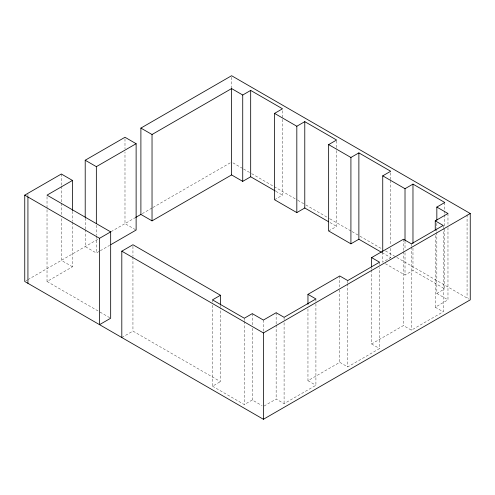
<?xml version="1.0" encoding="UTF-8"?>
<svg xmlns="http://www.w3.org/2000/svg" width="495" height="495" viewBox="0 0 495 495"><rect width="100%" height="100%" fill="white"/><g stroke="black" fill="none" stroke-linecap="round" stroke-linejoin="round"><path stroke-width="0.37" stroke-dasharray="2.48 1.86" d="M26.025 280.752L27.293 280.022M27.93 279.65L98.468 238.924M111.066 231.654L134.931 217.874M142.232 213.661L152.237 207.888M152.899 207.504L230.924 162.459M47.025 196.682L47.025 281.488L72.48 266.793L72.48 222.076M85.208 229.618L85.208 246.584L96.346 253.013L99.662 251.101M100.324 250.718L109.605 245.359M274.546 199.733L282.503 195.141L282.503 110.335M121.807 337.522L132.945 331.093L220.454 381.614L220.454 307.599M328.643 230.967L336.6 226.376L336.6 148.506M390.697 248.354L390.697 257.604L382.74 262.195L382.74 252.178M212.497 305.254L212.497 386.211L220.454 381.614M385.364 263.711L405.015 275.059L412.972 270.468L444.795 288.839L444.795 227.929M212.497 386.211L244.32 404.582L252.271 399.985L262.103 405.659M436.838 232.526L436.838 293.43L444.795 288.839M264.045 406.049L276.142 399.069L284.093 403.66L315.915 385.289L315.915 302.024M307.958 308.998L307.958 380.698L339.78 362.328L347.738 366.919L379.56 348.548L379.56 267.591M371.603 269.942L371.603 343.951L403.425 325.58L411.382 330.177L443.204 311.8L443.204 228.535M435.247 235.509L435.247 307.209L447.975 299.859L447.975 227.391M232.928 162.843L242.965 168.634M243.633 169.024L250.99 173.275M251.658 173.658L297.149 199.924M297.817 200.308L305.174 204.559M305.848 204.942L329.262 218.462M329.93 218.846L351.332 231.208M352.007 231.592L359.364 235.843M360.032 236.226L381.441 248.589M385.45 250.903L396.155 257.084M396.823 257.468L468.975 299.129M275.876 191.311L282.503 195.141M329.973 222.546L336.6 226.376M382.078 252.629L390.697 257.604M436.838 293.43L447.975 299.859M435.247 307.209L443.204 311.8M371.603 343.951L379.56 348.548M135.469 229.668L124.988 223.616L124.988 151.916M307.958 380.698L315.915 385.289M72.48 266.793L61.343 260.364L61.343 216.414M47.025 281.488L99.396 311.726M100.058 312.11L110.67 318.236M467.07 214.756L467.07 298.021M447.975 213.512L447.975 224.303M444.795 202.486L444.795 210.196M444.795 210.969L444.795 214.05M444.795 214.824L444.795 227.162M443.204 225.454L443.204 227.768M436.838 223.27L436.838 227.898M436.838 228.671L436.838 231.753M412.972 248.106L412.972 270.468M411.382 243.825L411.382 246.139M411.382 246.906L411.382 330.177M405.015 241.133L405.015 249.616M405.015 252.697L405.015 275.059M403.425 239.233L403.425 250.798M403.425 251.565L403.425 325.58M390.697 172.798L390.697 179.735M390.697 180.508L390.697 245.273M379.56 262.195L379.56 264.509M371.603 267.628L371.603 269.169M347.738 280.566L347.738 282.88M347.738 283.654L347.738 366.919M339.78 275.975L339.78 286.772M339.78 289.853L339.78 362.328M336.6 140.797L336.6 147.733M315.915 298.943L315.915 301.251M284.093 317.314L284.093 319.628M284.093 322.709L284.093 403.66M276.142 312.722L276.142 324.287M276.142 325.054L276.142 399.069M263.408 320.067L263.408 331.631M252.271 313.638L252.271 325.203M252.271 328.284L252.271 399.985M244.32 318.229L244.32 320.543M244.32 321.317L244.32 404.582M231.592 77.263L231.592 88.061M220.454 305.291L220.454 306.832M212.497 299.859L212.497 302.173M132.945 246.287L132.945 256.311M132.945 257.078L132.945 331.093M124.988 138.81L124.988 148.834M96.346 225.256L96.346 235.28M96.346 236.053L96.346 253.013M85.208 218.054L85.208 228.851M72.48 211.278L72.48 221.302M61.343 174.011L61.343 185.576M61.343 186.349L61.343 202.535M61.343 203.309L61.343 215.647M27.93 194.071L27.93 196.385"/><path stroke-width="0.74" d="M275.214 190.928L250.68 176.771L242.729 181.362L231.592 174.933L152.033 220.863L140.896 214.434L140.896 128.081L231.592 75.723L470.25 213.512L470.25 299.859L263.408 419.277L24.75 281.488L24.75 195.141L61.343 174.011L72.48 180.44L72.48 210.511M85.208 217.286L85.208 160.231L124.988 137.27L136.125 143.699L136.125 230.045L110.936 244.592M72.48 180.44L47.025 195.141L110.67 231.883L110.67 318.236L99.532 324.664L99.532 238.312L24.75 195.141M85.208 160.231L96.346 166.66L136.125 143.699M140.896 128.081L152.033 134.51L231.592 88.58L242.729 95.015L250.68 90.418L282.503 108.789L274.546 113.386L274.546 199.733L296.821 212.596L304.778 207.999L328.643 221.779M99.532 238.312L110.67 231.883M135.593 217.491L140.896 214.434M274.546 113.386L296.821 126.244L304.778 121.652L336.6 140.023L328.643 144.614L328.643 230.967L350.918 243.825L358.875 239.233L381.416 252.246M121.807 337.522L121.807 251.175L132.945 244.747L220.454 295.267L220.454 304.518M328.643 144.614L350.918 157.478L358.875 152.887L390.697 171.258L382.74 175.849L382.74 251.404M220.454 295.267L212.497 299.859L244.32 318.229L252.271 313.638L263.408 320.067L276.142 312.722L284.093 317.314L315.915 298.943L307.958 294.346L307.958 304.369M382.74 175.849L405.015 188.706L412.972 184.115L444.795 202.486L436.838 207.083L436.838 220.188M307.958 294.346L339.78 275.975L347.738 280.566L379.56 262.195L371.603 257.604L371.603 266.854M371.603 257.604L403.425 239.233L411.382 243.825L443.204 225.454L435.247 220.863L435.247 230.113M435.247 220.863L447.975 213.512L436.838 207.083M121.807 251.175L263.408 332.931L470.25 213.512M412.972 184.115L412.972 243.484M405.015 188.706L405.015 240.366M358.875 152.887L358.875 239.233M350.918 157.478L350.918 243.825M304.778 121.652L304.778 207.999M296.821 126.244L296.821 212.596M263.408 332.931L263.408 419.277M250.68 90.418L250.68 176.771M242.729 95.015L242.729 181.362M231.592 88.58L231.592 174.933M152.033 134.51L152.033 220.863M96.346 166.66L96.346 223.715M27.93 196.979L27.93 283.326"/></g></svg>
